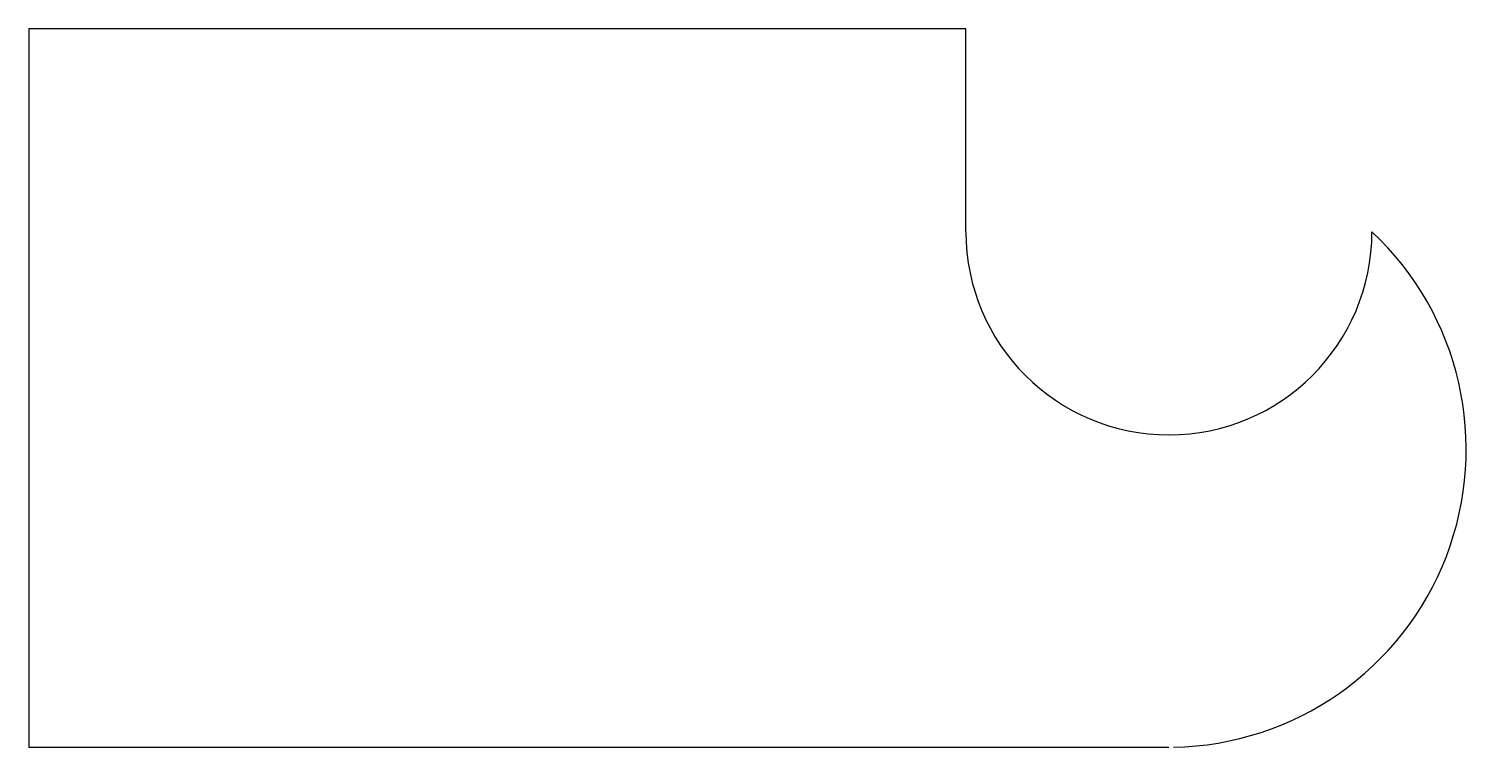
# Model space of a CAD drawing. Header units: millimetres. Extents: x -60 to 32, y -33 to 13.
import ezdxf

# ---------------------------------------------------------------- set-up
doc = ezdxf.new("R2010")
doc.units = ezdxf.units.MM

msp = doc.modelspace()

# ---------------------------------------------------------------- linework, layer by layer
for p, q in [((0, 13), (-60, 13)), ((-60, 13), (-60, -33)), ((0, 0), (0, 13)), ((-60, -33), (13, -33))]:
    msp.add_line(p, q)
for centre, radius, start, end in [((13, 0), 13, 180, 0), ((12.96, -13.924), 19.076, 271, 46.87773)]:
    msp.add_arc(centre, radius, start, end)

doc.saveas('drawing.dxf')
